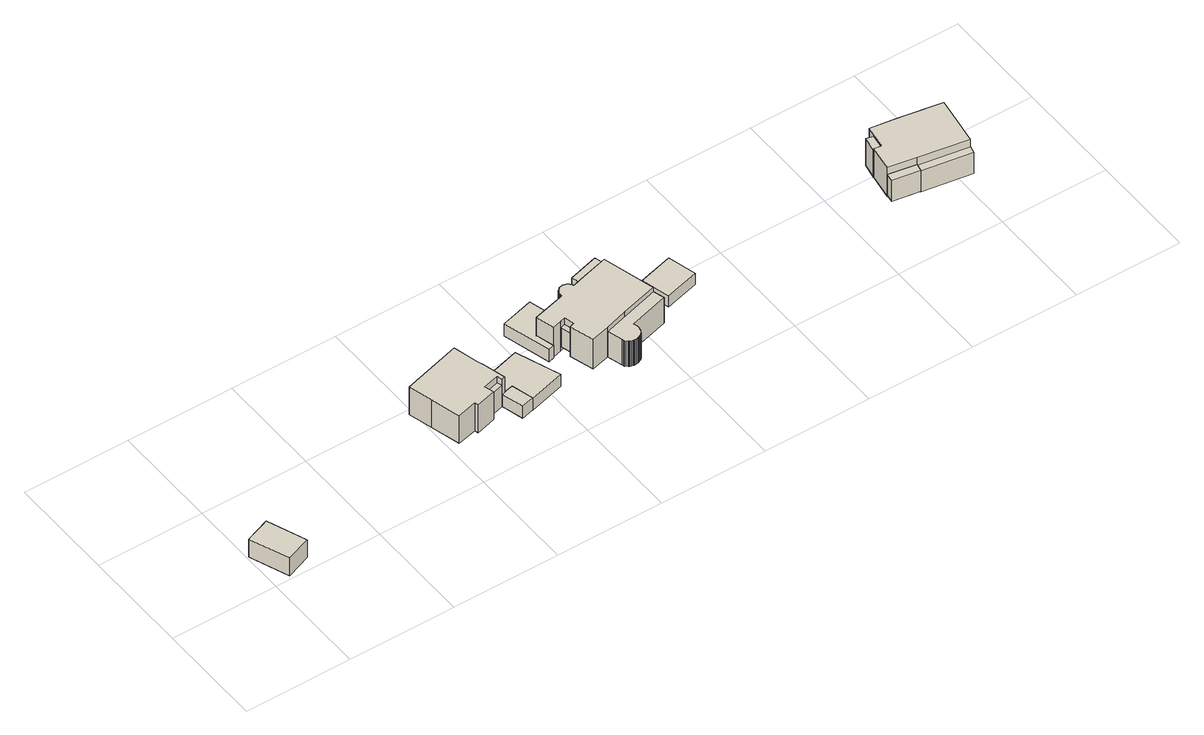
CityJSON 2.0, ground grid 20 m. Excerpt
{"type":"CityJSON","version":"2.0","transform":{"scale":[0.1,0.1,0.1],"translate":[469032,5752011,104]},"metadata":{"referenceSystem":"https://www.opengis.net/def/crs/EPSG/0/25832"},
"CityObjects":{
"building1":{"type":"Building","attributes":{"Gemeindeschluessel":"05754044","BezugspunktDach":"2000","function":"31001_2724","measuredHeight":4.98},"address":[{"country":"Germany","locality":"Verl","thoroughfareNumber":"11","thoroughfareName":"Fichtenteich"}],"geometry":[{"type":"Solid","lod":"1","boundaries":[[[[0,1,2,3]],[[4,5,6,7]],[[4,7,3,2]],[[5,4,2,1]],[[6,5,1,0]],[[7,6,0,3]]]]}]},
"building2":{"type":"Building","attributes":{"Gemeindeschluessel":"05754044","function":"31001_1010"},"address":[{"country":"Germany","locality":"Verl","thoroughfareNumber":"9","thoroughfareName":"Fichtenteich"}],"children":["building2-1","building2-2"]},
"building2-1":{"type":"BuildingPart","attributes":{"BezugspunktDach":"2000","measuredHeight":9.28},"parents":["building2"],"geometry":[{"type":"Solid","lod":"1","boundaries":[[[[8,9,10,11,12,13,14,15,16,17,18,19,20,21]],[[22,23,24,25,26,27,28,29,30,31,32,33,34,35]],[[22,35,21,20]],[[23,22,20,19]],[[24,23,19,18]],[[25,24,18,17]],[[26,25,17,16]],[[27,26,16,15]],[[28,27,15,14]],[[29,28,14,13]],[[30,29,13,12]],[[31,30,12,11]],[[32,31,11,10]],[[33,32,10,9]],[[34,33,9,8]],[[35,34,8,21]]]]}]},
"building2-2":{"type":"BuildingPart","attributes":{"BezugspunktDach":"2000","measuredHeight":4.65},"address":[{"country":"Germany","locality":"Verl","thoroughfareNumber":"9","thoroughfareName":"Fichtenteich"}],"parents":["building2"],"geometry":[{"type":"Solid","lod":"1","boundaries":[[[[36,37,38,39]],[[40,41,42,43]],[[40,43,39,38]],[[41,40,38,37]],[[42,41,37,36]],[[43,42,36,39]]]]}]},
"building3":{"type":"Building","attributes":{"Gemeindeschluessel":"05754044","BezugspunktDach":"2000","function":"51009_1610","measuredHeight":2.76},"address":[{"country":"Germany"}],"geometry":[{"type":"Solid","lod":"1","boundaries":[[[[44,45,46,47,48]],[[49,43,50,51,52]],[[49,52,48,47]],[[43,49,47,46]],[[50,43,46,45]],[[51,50,45,44]],[[52,51,44,48]]]]}]},
"building4":{"type":"Building","attributes":{"Gemeindeschluessel":"05754044","BezugspunktDach":"2000","function":"31001_2463","measuredHeight":2.72},"address":[{"country":"Germany","locality":"Verl","thoroughfareNumber":"9","thoroughfareName":"Fichtenteich"}],"geometry":[{"type":"Solid","lod":"1","boundaries":[[[[53,54,55,56,57,58]],[[59,60,61,22,35,62]],[[59,62,58,57]],[[60,59,57,56]],[[61,60,56,55]],[[22,61,55,54]],[[35,22,54,53]],[[62,35,53,58]]]]}]},
"building5":{"type":"Building","attributes":{"Gemeindeschluessel":"05754044","BezugspunktDach":"2000","function":"31001_2463","measuredHeight":2.72},"address":[{"country":"Germany","locality":"Verl","thoroughfareNumber":"7","thoroughfareName":"Fichtenteich"}],"geometry":[{"type":"Solid","lod":"1","boundaries":[[[[63,64,65,66,67,68]],[[69,70,71,72,73,74]],[[69,74,68,67]],[[70,69,67,66]],[[71,70,66,65]],[[72,71,65,64]],[[73,72,64,63]],[[74,73,63,68]]]]}]},
"building6":{"type":"Building","attributes":{"Gemeindeschluessel":"05754044","function":"31001_1010"},"address":[{"country":"Germany","locality":"Verl","thoroughfareNumber":"7","thoroughfareName":"Fichtenteich"}],"children":["building6-1","building6-2","building6-3","building6-4"]},
"building6-1":{"type":"BuildingPart","attributes":{"BezugspunktDach":"2000","measuredHeight":8.72},"parents":["building6"],"geometry":[{"type":"Solid","lod":"1","boundaries":[[[[75,76,77,78,79,80,81,82,83,84,85,86,87,88,89,90,91,92,93,94,95,96,97,98,99,100,101,102,103,104,105,106,107,108,109,110,111,112,113]],[[114,115,116,117,118,119,120,121,122,123,124,125,126,127,128,129,130,131,132,133,134,135,136,137,138,139,140,141,142,143,144,145,146,147,148,149,150,151,152]],[[114,152,113,112]],[[115,114,112,111]],[[116,115,111,110]],[[117,116,110,109]],[[118,117,109,108]],[[119,118,108,107]],[[120,119,107,106]],[[121,120,106,105]],[[122,121,105,104]],[[123,122,104,103]],[[124,123,103,102]],[[125,124,102,101]],[[126,125,101,100]],[[127,126,100,99]],[[128,127,99,98]],[[129,128,98,97]],[[130,129,97,96]],[[131,130,96,95]],[[132,131,95,94]],[[133,132,94,93]],[[134,133,93,92]],[[135,134,92,91]],[[136,135,91,90]],[[137,136,90,89]],[[138,137,89,88]],[[139,138,88,87]],[[140,139,87,86]],[[141,140,86,85]],[[142,141,85,84]],[[143,142,84,83]],[[144,143,83,82]],[[145,144,82,81]],[[146,145,81,80]],[[147,146,80,79]],[[148,147,79,78]],[[149,148,78,77]],[[150,149,77,76]],[[151,150,76,75]],[[152,151,75,113]]]]}]},
"building6-2":{"type":"BuildingPart","attributes":{"BezugspunktDach":"2000","measuredHeight":5.53},"parents":["building6"],"geometry":[{"type":"Solid","lod":"1","boundaries":[[[[153,154,155,156,157,158,159,160,161,162,163,164,165,166,167,168,169,170,171,172,173,174,175,176,177,178,179,180,181,182]],[[183,184,185,186,187,188,189,190,191,192,193,116,114,194,195,196,197,198,199,200,201,202,203,204,205,206,207,208,209,210]],[[183,210,182,181]],[[184,183,181,180]],[[185,184,180,179]],[[186,185,179,178]],[[187,186,178,177]],[[188,187,177,176]],[[189,188,176,175]],[[190,189,175,174]],[[191,190,174,173]],[[192,191,173,172]],[[193,192,172,171]],[[116,193,171,170]],[[114,116,170,169]],[[194,114,169,168]],[[195,194,168,167]],[[196,195,167,166]],[[197,196,166,165]],[[198,197,165,164]],[[199,198,164,163]],[[200,199,163,162]],[[201,200,162,161]],[[202,201,161,160]],[[203,202,160,159]],[[204,203,159,158]],[[205,204,158,157]],[[206,205,157,156]],[[207,206,156,155]],[[208,207,155,154]],[[209,208,154,153]],[[210,209,153,182]]]]}]},
"building6-3":{"type":"BuildingPart","attributes":{"BezugspunktDach":"2000","measuredHeight":5.53},"parents":["building6"],"geometry":[{"type":"Solid","lod":"1","boundaries":[[[[211,212,213,214]],[[151,215,216,152]],[[151,152,214,213]],[[215,151,213,212]],[[216,215,212,211]],[[152,216,211,214]]]]}]},
"building6-4":{"type":"BuildingPart","attributes":{"BezugspunktDach":"2000","measuredHeight":4.16},"address":[{"country":"Germany","locality":"Verl","thoroughfareNumber":"7","thoroughfareName":"Fichtenteich"}],"parents":["building6"],"geometry":[{"type":"Solid","lod":"1","boundaries":[[[[217,218,219,220]],[[221,222,223,224]],[[221,224,220,219]],[[222,221,219,218]],[[223,222,218,217]],[[224,223,217,220]]]]}]},
"building7":{"type":"Building","attributes":{"Gemeindeschluessel":"05754044","BezugspunktDach":"2000","function":"31001_2463","measuredHeight":2.48},"address":[{"country":"Germany","locality":"Verl","thoroughfareNumber":"5","thoroughfareName":"Fichtenteich"}],"geometry":[{"type":"Solid","lod":"1","boundaries":[[[[225,226,227,228]],[[229,230,231,232]],[[229,232,228,227]],[[230,229,227,226]],[[231,230,226,225]],[[232,231,225,228]]]]}]},
"building8":{"type":"Building","attributes":{"Gemeindeschluessel":"05754044","BezugspunktDach":"2000","function":"51009_1610","measuredHeight":4.61},"address":[{"country":"Germany"}],"geometry":[{"type":"Solid","lod":"1","boundaries":[[[[233,234,235,236]],[[237,238,239,240]],[[237,240,236,235]],[[238,237,235,234]],[[239,238,234,233]],[[240,239,233,236]]]]}]},
"building9":{"type":"Building","attributes":{"Gemeindeschluessel":"05754044","function":"31001_1010"},"address":[{"country":"Germany","locality":"Verl","thoroughfareNumber":"1","thoroughfareName":"Fichtenteich"}],"children":["building9-1","building9-2","building9-3"]},
"building9-1":{"type":"BuildingPart","attributes":{"BezugspunktDach":"2000","measuredHeight":7.86},"parents":["building9"],"geometry":[{"type":"Solid","lod":"1","boundaries":[[[[241,242,243,244,245,246,247,248,249,250,251]],[[252,253,254,255,256,257,258,259,260,261,262]],[[252,262,251,250]],[[253,252,250,249]],[[254,253,249,248]],[[255,254,248,247]],[[256,255,247,246]],[[257,256,246,245]],[[258,257,245,244]],[[259,258,244,243]],[[260,259,243,242]],[[261,260,242,241]],[[262,261,241,251]]]]}]},
"building9-2":{"type":"BuildingPart","attributes":{"BezugspunktDach":"2000","measuredHeight":4.71},"parents":["building9"],"geometry":[{"type":"Solid","lod":"1","boundaries":[[[[263,264,265,266]],[[267,268,254,253]],[[267,253,266,265]],[[268,267,265,264]],[[254,268,264,263]],[[253,254,263,266]]]]}]},
"building9-3":{"type":"BuildingPart","attributes":{"BezugspunktDach":"2000","measuredHeight":6.28},"address":[{"country":"Germany","locality":"Verl","thoroughfareNumber":"1","thoroughfareName":"Fichtenteich"}],"parents":["building9"],"geometry":[{"type":"Solid","lod":"1","boundaries":[[[[269,270,271,272]],[[273,274,275,276]],[[273,276,272,271]],[[274,273,271,270]],[[275,274,270,269]],[[276,275,269,272]]]]}]}
},
"vertices":[
[47,92,51],[1,75,51],[29,3,51],[75,20,51],[29,3,12],[1,75,12],[47,92,12],[75,20,12],
[511,173,72],[499,218,72],[391,188,72],[403,144,72],[418,90,72],[454,99,72],[456,92,72],[493,102,72],[491,109,72],[488,119,72],[517,127,72],[520,117,72],[526,119,72],[515,161,72],[526,119,11],[520,117,11],[517,127,11],[488,119,11],[491,109,11],[493,102,11],[456,92,11],[454,99,11],[418,90,11],[403,144,11],[391,188,11],[499,218,11],[511,173,11],[515,161,11],
[517,127,59],[488,119,59],[491,109,59],[520,117,59],[491,109,12],[488,119,12],[517,127,12],[520,117,12],
[543,123,39],[526,119,39],[520,117,39],[531,77,39],[554,83,39],[531,77,12],[526,119,12],[543,123,12],[554,83,12],
[515,161,38],[526,119,38],[543,123,38],[554,83,38],[621,101,38],[591,182,38],[621,101,11],[554,83,11],[543,123,11],[591,182,11],
[642,196,35],[692,209,35],[677,263,35],[616,247,35],[640,159,35],[651,162,35],[640,159,8],[616,247,8],[677,263,8],[692,209,8],[642,196,8],[651,162,8],
[749,225,75],[736,221,75],[731,220,75],[731,221,75],[730,223,75],[728,225,75],[727,227,75],[726,228,75],[724,229,75],[723,229,75],[721,230,75],[719,230,75],[717,231,75],[715,230,75],[713,230,75],[712,230,75],[710,229,75],[708,227,75],[707,226,75],[705,225,75],[705,223,75],[704,222,75],[703,220,75],[703,218,75],[703,216,75],[703,214,75],[703,212,75],[692,209,75],[642,196,75],[651,162,75],[668,166,75],[677,169,75],[682,151,75],[673,148,75],[686,104,75],[720,113,75],[762,125,75],[830,144,75],[804,240,75],[830,144,10],[762,125,10],[720,113,10],[686,104,10],[673,148,10],[682,151,10],[677,169,10],[668,166,10],[651,162,10],[642,196,10],[692,209,10],[703,212,10],[703,214,10],[703,216,10],[703,218,10],[703,220,10],[704,222,10],[705,223,10],[705,225,10],[707,226,10],[708,227,10],[710,229,10],[712,230,10],[713,230,10],[715,230,10],[717,231,10],[719,230,10],[721,230,10],[723,229,10],[724,229,10],[726,228,10],[727,227,10],[728,225,10],[730,223,10],[731,221,10],[731,220,10],[736,221,10],[749,225,10],[804,240,10],
[751,74,66],[754,75,66],[756,76,66],[758,77,66],[760,79,66],[761,80,66],[762,82,66],[763,84,66],[764,85,66],[764,88,66],[765,90,66],[765,93,66],[765,95,66],[765,96,66],[763,103,66],[836,123,66],[830,144,66],[720,113,66],[728,85,66],[729,82,66],[730,80,66],[732,79,66],[734,77,66],[735,76,66],[737,75,66],[739,74,66],[741,74,66],[743,73,66],[745,73,66],[748,73,66],[745,73,10],[743,73,10],[741,74,10],[739,74,10],[737,75,10],[735,76,10],[734,77,10],[732,79,10],[730,80,10],[729,82,10],[728,85,10],[836,123,10],[763,103,10],[765,96,10],[765,95,10],[765,93,10],[765,90,10],[764,88,10],[764,85,10],[763,84,10],[762,82,10],[761,80,10],[760,79,10],[758,77,10],[756,76,10],[754,75,10],[751,74,10],[748,73,10],
[799,258,66],[744,243,66],[749,225,66],[804,240,66],[744,243,10],[799,258,10],
[677,169,62],[668,166,62],[673,148,62],[682,151,62],[673,148,20],[668,166,20],[677,169,20],[682,151,20],
[910,214,38],[847,197,38],[861,145,38],[924,162,38],[861,145,13],[847,197,13],[910,214,13],[924,162,13],
[1282,145,64],[1280,130,64],[1330,122,64],[1333,136,64],[1330,122,18],[1280,130,18],[1282,145,18],[1333,136,18],
[1357,226,79],[1310,233,79],[1307,217,79],[1303,190,79],[1289,192,79],[1289,190,79],[1282,145,79],[1333,136,79],[1425,121,79],[1432,167,79],[1439,212,79],[1432,167,16],[1425,121,16],[1333,136,16],[1282,145,16],[1289,190,16],[1289,192,16],[1303,190,16],[1307,217,16],[1310,233,16],[1357,226,16],[1439,212,16],
[1333,136,63],[1330,122,63],[1422,107,63],[1425,121,63],[1422,107,16],[1330,122,16],
[1294,220,76],[1289,192,76],[1303,190,76],[1307,217,76],[1303,190,17],[1289,192,17],[1294,220,17],[1307,217,17]
]}
